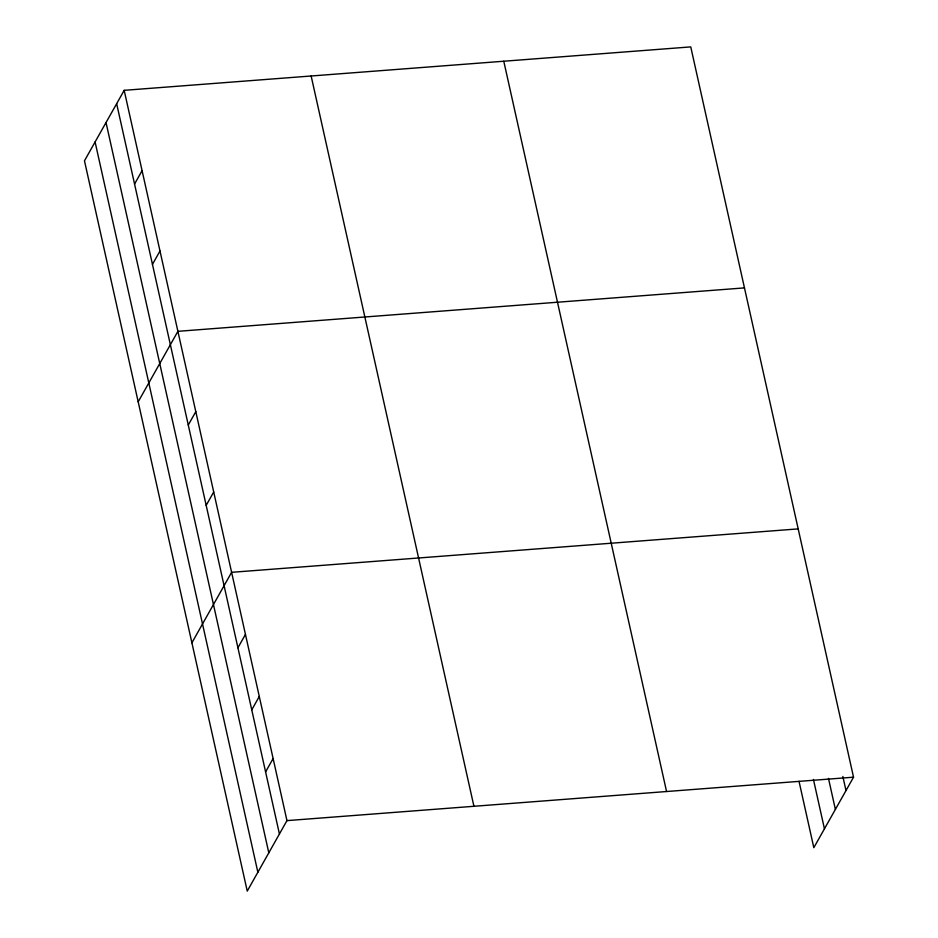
<?xml version="1.0" encoding="UTF-8"?>
<svg xmlns="http://www.w3.org/2000/svg" width="938" height="938" viewBox="0 0 938 938"><rect width="100%" height="100%" fill="white"/><g stroke="black" fill="none" stroke-linecap="round" stroke-linejoin="round"><path stroke-width="1.41" d="M124.179 90.329L84.467 160.808L247.245 891.1L286.958 820.621L124.179 90.329L690.755 46.9L853.533 777.192L813.821 847.671L799.035 781.354M134.556 184.036L142.084 170.669M152.46 264.364L159.988 250.997M138.191 401.804L177.903 331.325L744.467 287.896M188.268 425.031L195.808 411.665M206.172 505.359L213.712 491.993M191.903 642.8L231.616 572.321L798.191 528.891M237.924 647.771L245.451 634.405M251.759 709.843L259.287 696.477M265.595 771.915L273.122 758.549M286.958 820.621L853.533 777.192M842.852 776.453L845.994 790.558M828.465 778.364L835.383 809.4M813.434 779.443L824.443 828.817M503.776 61.228L666.566 791.52M311.146 76.001L473.925 806.293M116.652 103.708L279.43 833.988M106.029 122.55L268.807 852.841M95.09 141.966L257.868 872.258"/></g></svg>
